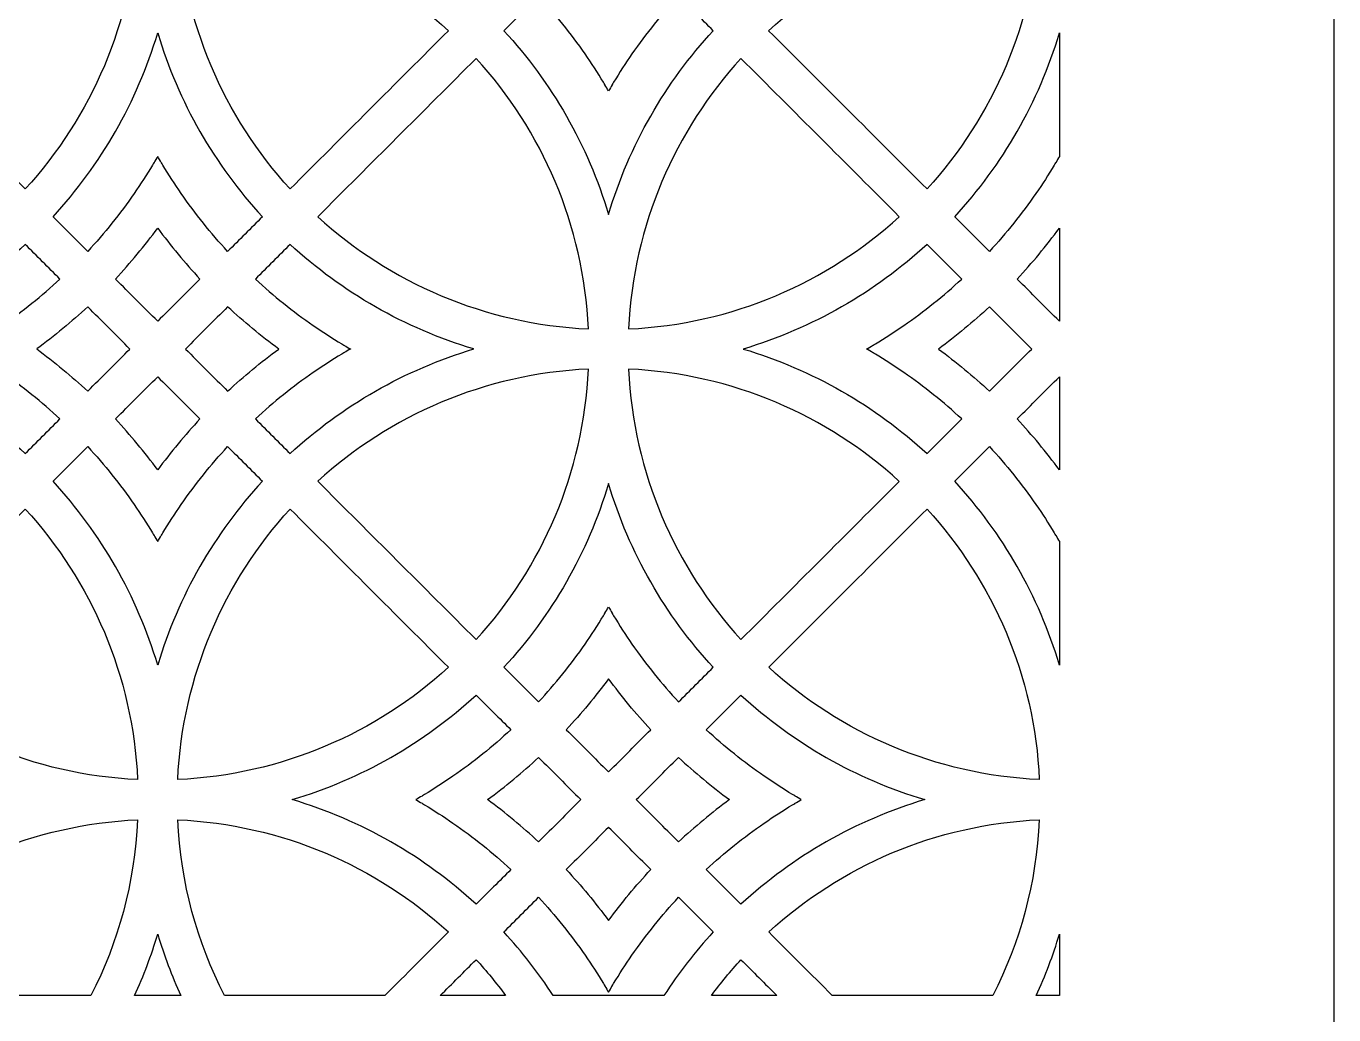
# Model space of a CAD drawing. Header units: centimetres. Extents: x 8 to 12.9, y -9 to 9.
# Drawn here: x 10.173 to 12.902, y -7.035 to -4.971 of the extents above; entities that cross this region are included whole.
import ezdxf

# ---------------------------------------------------------------- set-up
doc = ezdxf.new("R2010")
doc.units = ezdxf.units.CM
doc.header["$MEASUREMENT"] = 0
doc.layers.add('layer 1', color=7, linetype='Continuous')

msp = doc.modelspace()

# ---------------------------------------------------------------- linework, layer by layer
at = {"layer": 'layer 1', "color": 250, "lineweight": 30}
for points, knots in [([(12.90221, 9.00077), (11.26585, 9.00077), (9.62949, 9.00077), (7.99312, 9.00077), (7.99312, 9.00077), (7.99312, 3.53168), (7.99312, -1.93741), (7.99312, -7.4065), (7.99312, -7.4065), (7.99314, -7.4065), (7.99315, -7.4065), (7.99316, -7.4065), (7.99316, -7.4065), (7.99316, -7.93741), (7.99316, -8.46832), (7.99316, -8.99923), (7.99316, -8.99923), (8.18407, -8.99923), (8.37498, -8.99923), (8.56589, -8.99923), (8.56589, -8.99923), (8.56589, -8.91742), (8.56589, -8.8356), (8.56589, -8.75378), (8.56589, -8.75378), (8.76783, -8.75378), (8.96977, -8.75378), (9.17171, -8.75378), (9.17171, -8.75378), (9.17171, -8.5939), (9.17171, -8.43402), (9.17171, -8.27413), (9.17171, -8.27413), (9.25341, -8.27251), (9.33511, -8.27088), (9.4168, -8.26924), (9.4168, -8.26924), (9.43131, -8.31061), (9.45032, -8.34649), (9.48189, -8.37816), (9.48189, -8.37816), (9.5128, -8.40916), (9.54474, -8.42833), (9.58226, -8.43705), (9.58226, -8.43705), (9.63191, -8.4486), (9.68435, -8.44357), (9.72421, -8.4088), (9.72421, -8.4088), (9.76278, -8.37514), (9.78504, -8.32123), (9.79304, -8.2698), (9.79304, -8.2698), (9.81586, -8.27211), (9.83527, -8.27158), (9.85358, -8.26896), (9.85358, -8.26896), (9.94495, -8.25588), (9.9881, -8.19807), (9.99582, -8.11089), (9.99582, -8.11089), (9.99771, -8.08953), (9.9962, -8.06844), (9.98941, -8.04988), (9.98941, -8.04988), (9.99085, -8.05023), (9.99229, -8.05059), (9.99372, -8.05095), (9.99372, -8.05095), (10.02596, -8.0621), (10.0582, -8.07324), (10.09045, -8.08439), (10.09045, -8.08439), (10.10979, -8.28195), (10.26235, -8.43577), (10.44769, -8.43577), (10.44769, -8.43577), (10.63302, -8.43577), (10.78558, -8.28195), (10.80493, -8.08439), (10.80493, -8.08439), (10.83717, -8.07324), (10.86941, -8.0621), (10.90165, -8.05095), (10.90165, -8.05095), (10.90309, -8.05059), (10.90452, -8.05023), (10.90596, -8.04988), (10.90596, -8.04988), (10.89917, -8.06844), (10.89767, -8.08953), (10.89956, -8.11089), (10.89956, -8.11089), (10.90727, -8.19807), (10.95043, -8.25588), (11.04179, -8.26896), (11.04179, -8.26896), (11.0601, -8.27158), (11.07952, -8.27211), (11.10234, -8.2698), (11.10234, -8.2698), (11.11033, -8.32123), (11.13259, -8.37514), (11.17117, -8.4088), (11.17117, -8.4088), (11.21102, -8.44357), (11.26346, -8.4486), (11.31312, -8.43705), (11.31312, -8.43705), (11.35063, -8.42833), (11.38257, -8.40916), (11.41348, -8.37816), (11.41348, -8.37816), (11.44506, -8.34649), (11.46406, -8.31061), (11.47857, -8.26924), (11.47857, -8.26924), (11.56027, -8.27088), (11.64196, -8.27251), (11.72366, -8.27413), (11.72366, -8.27413), (11.72366, -8.43402), (11.72366, -8.5939), (11.72366, -8.75378), (11.72366, -8.75378), (11.9256, -8.75378), (12.12754, -8.75378), (12.32948, -8.75378), (12.32948, -8.75378), (12.32948, -8.8356), (12.32948, -8.91742), (12.32948, -8.99923), (12.32948, -8.99923), (12.52039, -8.99923), (12.7113, -8.99923), (12.90221, -8.99923), (12.90221, -8.99923), (12.90221, -8.46832), (12.90221, -7.93741), (12.90221, -7.4065), (12.90221, -7.4065), (12.90221, -1.93741), (12.90221, 3.53168), (12.90221, 9.00077)], [0, 0, 0, 0, 0.027027, 0.027027, 0.027027, 0.027027, 0.0540541, 0.0540541, 0.0540541, 0.0540541, 0.0810811, 0.0810811, 0.0810811, 0.0810811, 0.1081081, 0.1081081, 0.1081081, 0.1081081, 0.1351351, 0.1351351, 0.1351351, 0.1351351, 0.1621622, 0.1621622, 0.1621622, 0.1621622, 0.1891892, 0.1891892, 0.1891892, 0.1891892, 0.2162162, 0.2162162, 0.2162162, 0.2162162, 0.2432432, 0.2432432, 0.2432432, 0.2432432, 0.2702703, 0.2702703, 0.2702703, 0.2702703, 0.2972973, 0.2972973, 0.2972973, 0.2972973, 0.3243243, 0.3243243, 0.3243243, 0.3243243, 0.3513514, 0.3513514, 0.3513514, 0.3513514, 0.3783784, 0.3783784, 0.3783784, 0.3783784, 0.4054054, 0.4054054, 0.4054054, 0.4054054, 0.4324324, 0.4324324, 0.4324324, 0.4324324, 0.4594595, 0.4594595, 0.4594595, 0.4594595, 0.4864865, 0.4864865, 0.4864865, 0.4864865, 0.5135135, 0.5135135, 0.5135135, 0.5135135, 0.5405405, 0.5405405, 0.5405405, 0.5405405, 0.5675676, 0.5675676, 0.5675676, 0.5675676, 0.5945946, 0.5945946, 0.5945946, 0.5945946, 0.6216216, 0.6216216, 0.6216216, 0.6216216, 0.6486486, 0.6486486, 0.6486486, 0.6486486, 0.6756757, 0.6756757, 0.6756757, 0.6756757, 0.7027027, 0.7027027, 0.7027027, 0.7027027, 0.7297297, 0.7297297, 0.7297297, 0.7297297, 0.7567568, 0.7567568, 0.7567568, 0.7567568, 0.7837838, 0.7837838, 0.7837838, 0.7837838, 0.8108108, 0.8108108, 0.8108108, 0.8108108, 0.8378378, 0.8378378, 0.8378378, 0.8378378, 0.8648649, 0.8648649, 0.8648649, 0.8648649, 0.8918919, 0.8918919, 0.8918919, 0.8918919, 0.9189189, 0.9189189, 0.9189189, 0.9189189, 0.9459459, 0.9459459, 0.9459459, 0.9459459, 1, 1, 1, 1]), ([(9.84092, -4.98009), (9.95108, -5.09024), (10.06122, -5.20039), (10.17137, -5.31054), (10.17137, -5.31054), (10.30876, -5.16014), (10.3958, -4.96296), (10.40576, -4.74569), (10.40576, -4.74569), (10.1885, -4.75567), (9.99133, -4.84269), (9.84092, -4.98009)], [0, 0, 0, 0, 0.25, 0.25, 0.25, 0.25, 0.5, 0.5, 0.5, 0.5, 1, 1, 1, 1]), ([(10.72397, -5.31053), (10.83413, -5.20039), (10.94427, -5.09024), (11.05442, -4.98009), (11.05442, -4.98009), (10.90402, -4.84271), (10.70685, -4.75567), (10.48959, -4.7457), (10.48959, -4.7457), (10.49955, -4.96295), (10.58659, -5.16014), (10.72397, -5.31053)], [0, 0, 0, 0, 0.25, 0.25, 0.25, 0.25, 0.5, 0.5, 0.5, 0.5, 1, 1, 1, 1]), ([(11.72273, -4.98008), (11.83288, -5.09023), (11.94303, -5.20038), (12.05317, -5.31053), (12.05317, -5.31053), (12.19055, -5.16013), (12.27758, -4.96295), (12.28754, -4.7457), (12.28754, -4.7457), (12.0703, -4.75567), (11.87313, -4.84271), (11.72273, -4.98008)], [0, 0, 0, 0, 0.25, 0.25, 0.25, 0.25, 0.5, 0.5, 0.5, 0.5, 1, 1, 1, 1]), ([(11.5346, -4.90767), (11.55875, -4.9318), (11.58288, -4.95594), (11.60702, -4.98008), (11.60702, -4.98008), (11.50737, -5.08833), (11.43171, -5.21903), (11.38855, -5.36374), (11.38855, -5.36374), (11.34539, -5.21905), (11.26975, -5.08835), (11.17011, -4.98012), (11.17011, -4.98012), (11.19425, -4.95596), (11.2184, -4.93182), (11.24256, -4.90767), (11.24256, -4.90767), (11.27769, -4.94555), (11.31015, -4.98595), (11.33964, -5.02856), (11.33964, -5.02856), (11.33965, -5.02856), (11.33966, -5.02856), (11.33967, -5.02856), (11.33967, -5.02856), (11.33967, -5.02856), (11.33967, -5.02856), (11.33967, -5.02856), (11.33967, -5.02856), (11.33966, -5.02858), (11.33965, -5.0286), (11.33964, -5.02862), (11.33964, -5.02862), (11.35302, -5.04794), (11.36581, -5.06769), (11.37795, -5.08789), (11.37795, -5.08789), (11.37889, -5.08946), (11.37983, -5.09104), (11.38076, -5.09261), (11.38076, -5.09261), (11.38086, -5.09276), (11.38095, -5.09291), (11.38103, -5.09306), (11.38103, -5.09306), (11.38357, -5.09735), (11.3861, -5.10166), (11.38859, -5.106), (11.38859, -5.106), (11.39107, -5.10167), (11.39358, -5.09735), (11.39613, -5.09306), (11.39613, -5.09306), (11.39622, -5.09291), (11.3963, -5.09276), (11.3964, -5.09261), (11.3964, -5.09261), (11.39733, -5.09104), (11.39827, -5.08946), (11.39922, -5.08789), (11.39922, -5.08789), (11.41135, -5.06769), (11.42414, -5.04794), (11.43752, -5.02862), (11.43752, -5.02862), (11.43751, -5.0286), (11.4375, -5.02858), (11.43748, -5.02856), (11.43748, -5.02856), (11.43748, -5.02856), (11.43748, -5.02856), (11.4375, -5.02856), (11.4375, -5.02856), (11.4375, -5.02856), (11.43751, -5.02856), (11.43752, -5.02856), (11.43752, -5.02856), (11.46701, -4.98595), (11.49947, -4.94555), (11.5346, -4.90767)], [0, 0, 0, 0, 0.047619, 0.047619, 0.047619, 0.047619, 0.0952381, 0.0952381, 0.0952381, 0.0952381, 0.1428571, 0.1428571, 0.1428571, 0.1428571, 0.1904762, 0.1904762, 0.1904762, 0.1904762, 0.2380952, 0.2380952, 0.2380952, 0.2380952, 0.2857143, 0.2857143, 0.2857143, 0.2857143, 0.3333333, 0.3333333, 0.3333333, 0.3333333, 0.3809524, 0.3809524, 0.3809524, 0.3809524, 0.4285714, 0.4285714, 0.4285714, 0.4285714, 0.4761905, 0.4761905, 0.4761905, 0.4761905, 0.5238095, 0.5238095, 0.5238095, 0.5238095, 0.5714286, 0.5714286, 0.5714286, 0.5714286, 0.6190476, 0.6190476, 0.6190476, 0.6190476, 0.6666667, 0.6666667, 0.6666667, 0.6666667, 0.7142857, 0.7142857, 0.7142857, 0.7142857, 0.7619048, 0.7619048, 0.7619048, 0.7619048, 0.8095238, 0.8095238, 0.8095238, 0.8095238, 0.8571429, 0.8571429, 0.8571429, 0.8571429, 0.9047619, 0.9047619, 0.9047619, 0.9047619, 1, 1, 1, 1]), ([(10.22925, -5.36842), (10.25338, -5.39254), (10.27751, -5.41667), (10.30164, -5.44081), (10.30164, -5.44081), (10.33677, -5.40293), (10.36923, -5.36254), (10.39872, -5.31994), (10.39872, -5.31994), (10.39873, -5.31993), (10.39874, -5.31993), (10.39876, -5.31993), (10.39876, -5.31993), (10.39874, -5.31991), (10.39873, -5.31989), (10.39872, -5.31988), (10.39872, -5.31988), (10.4121, -5.30055), (10.42489, -5.2808), (10.43703, -5.2606), (10.43703, -5.2606), (10.43797, -5.25903), (10.43891, -5.25746), (10.43984, -5.25588), (10.43984, -5.25588), (10.43994, -5.25573), (10.44003, -5.25558), (10.44011, -5.25545), (10.44011, -5.25545), (10.44266, -5.25114), (10.44518, -5.24683), (10.44767, -5.2425), (10.44767, -5.2425), (10.44767, -5.2425), (10.44767, -5.2425), (10.44767, -5.2425), (10.44767, -5.2425), (10.44767, -5.2425), (10.44767, -5.2425), (10.44767, -5.2425), (10.44767, -5.2425), (10.44767, -5.2425), (10.44767, -5.2425), (10.44767, -5.2425), (10.44767, -5.2425), (10.44767, -5.2425), (10.44767, -5.2425), (10.44767, -5.2425), (10.44767, -5.2425), (10.44767, -5.2425), (10.44767, -5.2425), (10.44768, -5.2425), (10.44768, -5.2425), (10.44768, -5.2425), (10.44768, -5.2425), (10.44768, -5.2425), (10.44768, -5.2425), (10.45016, -5.24683), (10.45268, -5.25114), (10.45523, -5.25545), (10.45523, -5.25545), (10.45532, -5.25558), (10.4554, -5.25573), (10.45549, -5.25588), (10.45549, -5.25588), (10.45642, -5.25746), (10.45737, -5.25903), (10.45831, -5.2606), (10.45831, -5.2606), (10.47045, -5.2808), (10.48324, -5.30056), (10.49662, -5.31988), (10.49662, -5.31988), (10.49661, -5.31989), (10.4966, -5.31991), (10.49659, -5.31993), (10.49659, -5.31993), (10.4966, -5.31993), (10.49662, -5.31993), (10.49662, -5.31993), (10.49662, -5.31993), (10.52611, -5.36253), (10.55858, -5.40292), (10.59371, -5.4408), (10.59371, -5.4408), (10.61784, -5.41667), (10.64196, -5.39254), (10.6661, -5.36841), (10.6661, -5.36841), (10.56647, -5.26017), (10.49084, -5.12949), (10.44767, -4.98483), (10.44767, -4.98483), (10.4045, -5.1295), (10.32888, -5.26018), (10.22925, -5.36842)], [0, 0, 0, 0, 0.04, 0.04, 0.04, 0.04, 0.08, 0.08, 0.08, 0.08, 0.12, 0.12, 0.12, 0.12, 0.16, 0.16, 0.16, 0.16, 0.2, 0.2, 0.2, 0.2, 0.24, 0.24, 0.24, 0.24, 0.28, 0.28, 0.28, 0.28, 0.32, 0.32, 0.32, 0.32, 0.36, 0.36, 0.36, 0.36, 0.4, 0.4, 0.4, 0.4, 0.44, 0.44, 0.44, 0.44, 0.48, 0.48, 0.48, 0.48, 0.52, 0.52, 0.52, 0.52, 0.56, 0.56, 0.56, 0.56, 0.6, 0.6, 0.6, 0.6, 0.64, 0.64, 0.64, 0.64, 0.68, 0.68, 0.68, 0.68, 0.72, 0.72, 0.72, 0.72, 0.76, 0.76, 0.76, 0.76, 0.8, 0.8, 0.8, 0.8, 0.84, 0.84, 0.84, 0.84, 0.88, 0.88, 0.88, 0.88, 0.92, 0.92, 0.92, 0.92, 1, 1, 1, 1]), ([(12.32949, -5.2425), (12.32949, -5.15661), (12.32949, -5.07073), (12.32949, -4.98484), (12.32949, -4.98484), (12.28632, -5.12951), (12.21067, -5.26016), (12.11105, -5.3684), (12.11105, -5.3684), (12.13519, -5.39254), (12.15932, -5.41666), (12.18345, -5.4408), (12.18345, -5.4408), (12.21858, -5.40292), (12.25104, -5.36254), (12.28054, -5.31994), (12.28054, -5.31994), (12.28054, -5.31994), (12.28056, -5.31994), (12.28057, -5.31994), (12.28057, -5.31994), (12.28056, -5.31991), (12.28055, -5.31989), (12.28054, -5.31988), (12.28054, -5.31988), (12.29391, -5.30055), (12.30671, -5.2808), (12.31884, -5.2606), (12.31884, -5.2606), (12.31979, -5.25903), (12.32073, -5.25746), (12.32166, -5.25588), (12.32166, -5.25588), (12.32176, -5.25573), (12.32184, -5.25558), (12.32194, -5.25545), (12.32194, -5.25545), (12.32448, -5.25114), (12.327, -5.24683), (12.32948, -5.2425), (12.32948, -5.2425), (12.32948, -5.2425), (12.32948, -5.2425), (12.32948, -5.2425), (12.32948, -5.2425), (12.32948, -5.2425), (12.32949, -5.2425), (12.32949, -5.2425)], [0, 0, 0, 0, 0.0769231, 0.0769231, 0.0769231, 0.0769231, 0.1538462, 0.1538462, 0.1538462, 0.1538462, 0.2307692, 0.2307692, 0.2307692, 0.2307692, 0.3076923, 0.3076923, 0.3076923, 0.3076923, 0.3846154, 0.3846154, 0.3846154, 0.3846154, 0.4615385, 0.4615385, 0.4615385, 0.4615385, 0.5384615, 0.5384615, 0.5384615, 0.5384615, 0.6153846, 0.6153846, 0.6153846, 0.6153846, 0.6923077, 0.6923077, 0.6923077, 0.6923077, 0.7692308, 0.7692308, 0.7692308, 0.7692308, 0.8461538, 0.8461538, 0.8461538, 0.8461538, 1, 1, 1, 1]), ([(10.78183, -5.3684), (10.89198, -5.25824), (11.00213, -5.14809), (11.11227, -5.03794), (11.11227, -5.03794), (11.24966, -5.18834), (11.3367, -5.38552), (11.34667, -5.60278), (11.34667, -5.60278), (11.12941, -5.59281), (10.93223, -5.50578), (10.78183, -5.3684)], [0, 0, 0, 0, 0.25, 0.25, 0.25, 0.25, 0.5, 0.5, 0.5, 0.5, 1, 1, 1, 1]), ([(11.66488, -5.03794), (11.77503, -5.14809), (11.88517, -5.25823), (11.99532, -5.36839), (11.99532, -5.36839), (11.84493, -5.50575), (11.64775, -5.59278), (11.4305, -5.60274), (11.4305, -5.60274), (11.44047, -5.3855), (11.52749, -5.18833), (11.66488, -5.03794)], [0, 0, 0, 0, 0.25, 0.25, 0.25, 0.25, 0.5, 0.5, 0.5, 0.5, 1, 1, 1, 1]), ([(10.35949, -5.49865), (10.38888, -5.52805), (10.41828, -5.55745), (10.44767, -5.58684), (10.44767, -5.58684), (10.47707, -5.55745), (10.50647, -5.52805), (10.53586, -5.49865), (10.53586, -5.49865), (10.50443, -5.46495), (10.47497, -5.42939), (10.44767, -5.39215), (10.44767, -5.39215), (10.42037, -5.42939), (10.39092, -5.46495), (10.35949, -5.49865)], [0, 0, 0, 0, 0.2, 0.2, 0.2, 0.2, 0.4, 0.4, 0.4, 0.4, 0.6, 0.6, 0.6, 0.6, 1, 1, 1, 1]), ([(12.32949, -5.58683), (12.32949, -5.52194), (12.32949, -5.45705), (12.32949, -5.39215), (12.32949, -5.39215), (12.30218, -5.4294), (12.27273, -5.46495), (12.2413, -5.49865), (12.2413, -5.49865), (12.27069, -5.52805), (12.30009, -5.55745), (12.32949, -5.58683)], [0, 0, 0, 0, 0.25, 0.25, 0.25, 0.25, 0.5, 0.5, 0.5, 0.5, 1, 1, 1, 1]), ([(10.17139, -5.42627), (10.19553, -5.4504), (10.21965, -5.47453), (10.24378, -5.49866), (10.24378, -5.49866), (10.2059, -5.53379), (10.16551, -5.56626), (10.12291, -5.59574), (10.12291, -5.59574), (10.12291, -5.59575), (10.12291, -5.59577), (10.12291, -5.59578), (10.12291, -5.59578), (10.1229, -5.59577), (10.12287, -5.59575), (10.12285, -5.59574), (10.12285, -5.59574), (10.10354, -5.60912), (10.08377, -5.62191), (10.06357, -5.63405), (10.06357, -5.63405), (10.06202, -5.635), (10.06044, -5.63594), (10.05886, -5.63687), (10.05886, -5.63687), (10.05871, -5.63696), (10.05856, -5.63704), (10.05842, -5.63714), (10.05842, -5.63714), (10.05411, -5.63968), (10.0498, -5.64219), (10.04547, -5.64468), (10.04547, -5.64468), (10.04547, -5.64468), (10.04548, -5.64469), (10.04548, -5.64469), (10.04548, -5.64469), (10.04548, -5.64469), (10.04547, -5.64469), (10.04547, -5.64469), (10.04547, -5.64469), (10.04547, -5.64469), (10.04548, -5.64469), (10.04548, -5.64469), (10.04548, -5.64469), (10.04548, -5.6447), (10.04547, -5.6447), (10.04547, -5.6447), (10.04547, -5.6447), (10.04547, -5.6447), (10.04547, -5.6447), (10.04548, -5.6447), (10.04548, -5.6447), (10.04547, -5.6447), (10.04547, -5.6447), (10.04547, -5.6447), (10.04547, -5.6447), (10.0498, -5.64719), (10.05411, -5.6497), (10.05842, -5.65225), (10.05842, -5.65225), (10.05856, -5.65234), (10.05871, -5.65243), (10.05887, -5.65252), (10.05887, -5.65252), (10.06044, -5.65345), (10.06202, -5.65439), (10.06357, -5.65533), (10.06357, -5.65533), (10.08377, -5.66748), (10.10354, -5.68027), (10.12285, -5.69364), (10.12285, -5.69364), (10.12287, -5.69363), (10.1229, -5.69363), (10.12291, -5.69361), (10.12291, -5.69361), (10.12291, -5.69363), (10.12291, -5.69363), (10.12291, -5.69365), (10.12291, -5.69365), (10.16551, -5.72313), (10.2059, -5.7556), (10.24378, -5.79073), (10.24378, -5.79073), (10.21965, -5.81486), (10.19552, -5.83899), (10.17139, -5.86311), (10.17139, -5.86311), (10.06315, -5.7635), (9.93247, -5.68786), (9.78781, -5.6447), (9.78781, -5.6447), (9.93247, -5.60153), (10.06315, -5.52591), (10.17139, -5.42627)], [0, 0, 0, 0, 0.04, 0.04, 0.04, 0.04, 0.08, 0.08, 0.08, 0.08, 0.12, 0.12, 0.12, 0.12, 0.16, 0.16, 0.16, 0.16, 0.2, 0.2, 0.2, 0.2, 0.24, 0.24, 0.24, 0.24, 0.28, 0.28, 0.28, 0.28, 0.32, 0.32, 0.32, 0.32, 0.36, 0.36, 0.36, 0.36, 0.4, 0.4, 0.4, 0.4, 0.44, 0.44, 0.44, 0.44, 0.48, 0.48, 0.48, 0.48, 0.52, 0.52, 0.52, 0.52, 0.56, 0.56, 0.56, 0.56, 0.6, 0.6, 0.6, 0.6, 0.64, 0.64, 0.64, 0.64, 0.68, 0.68, 0.68, 0.68, 0.72, 0.72, 0.72, 0.72, 0.76, 0.76, 0.76, 0.76, 0.8, 0.8, 0.8, 0.8, 0.84, 0.84, 0.84, 0.84, 0.88, 0.88, 0.88, 0.88, 0.92, 0.92, 0.92, 0.92, 1, 1, 1, 1]), ([(10.72394, -5.86311), (10.69981, -5.83898), (10.67569, -5.81485), (10.65156, -5.79073), (10.65156, -5.79073), (10.68944, -5.7556), (10.72983, -5.72313), (10.77244, -5.69365), (10.77244, -5.69365), (10.77244, -5.69363), (10.77244, -5.69363), (10.77244, -5.69361), (10.77244, -5.69361), (10.77245, -5.69363), (10.77247, -5.69363), (10.77249, -5.69365), (10.77249, -5.69365), (10.79181, -5.68027), (10.81156, -5.66748), (10.83176, -5.65534), (10.83176, -5.65534), (10.83333, -5.65439), (10.83491, -5.65345), (10.83648, -5.65252), (10.83648, -5.65252), (10.83663, -5.65243), (10.83678, -5.65234), (10.83693, -5.65225), (10.83693, -5.65225), (10.84122, -5.6497), (10.84554, -5.64719), (10.84987, -5.6447), (10.84987, -5.6447), (10.84987, -5.6447), (10.84987, -5.6447), (10.84987, -5.6447), (10.84987, -5.6447), (10.84987, -5.6447), (10.84987, -5.6447), (10.84987, -5.6447), (10.84987, -5.6447), (10.84987, -5.6447), (10.84987, -5.6447), (10.84987, -5.6447), (10.84987, -5.6447), (10.84987, -5.64469), (10.84987, -5.64469), (10.84987, -5.64469), (10.84987, -5.64469), (10.84987, -5.64469), (10.84987, -5.64469), (10.84987, -5.64469), (10.84987, -5.64469), (10.84987, -5.64469), (10.84987, -5.64469), (10.84987, -5.64469), (10.84987, -5.64469), (10.84553, -5.6422), (10.84123, -5.63968), (10.83693, -5.63714), (10.83693, -5.63714), (10.83678, -5.63704), (10.83663, -5.63696), (10.83648, -5.63687), (10.83648, -5.63687), (10.83491, -5.63594), (10.83333, -5.635), (10.83176, -5.63405), (10.83176, -5.63405), (10.81156, -5.62191), (10.79181, -5.60913), (10.77249, -5.59574), (10.77249, -5.59574), (10.77247, -5.59575), (10.77245, -5.59577), (10.77244, -5.59578), (10.77244, -5.59578), (10.77244, -5.59577), (10.77244, -5.59575), (10.77244, -5.59574), (10.77244, -5.59574), (10.72983, -5.56626), (10.68944, -5.53379), (10.65156, -5.49865), (10.65156, -5.49865), (10.67569, -5.47453), (10.69983, -5.4504), (10.72395, -5.42627), (10.72395, -5.42627), (10.83219, -5.5259), (10.96288, -5.60153), (11.10754, -5.64469), (11.10754, -5.64469), (10.96286, -5.68786), (10.83219, -5.76349), (10.72394, -5.86311)], [0, 0, 0, 0, 0.04, 0.04, 0.04, 0.04, 0.08, 0.08, 0.08, 0.08, 0.12, 0.12, 0.12, 0.12, 0.16, 0.16, 0.16, 0.16, 0.2, 0.2, 0.2, 0.2, 0.24, 0.24, 0.24, 0.24, 0.28, 0.28, 0.28, 0.28, 0.32, 0.32, 0.32, 0.32, 0.36, 0.36, 0.36, 0.36, 0.4, 0.4, 0.4, 0.4, 0.44, 0.44, 0.44, 0.44, 0.48, 0.48, 0.48, 0.48, 0.52, 0.52, 0.52, 0.52, 0.56, 0.56, 0.56, 0.56, 0.6, 0.6, 0.6, 0.6, 0.64, 0.64, 0.64, 0.64, 0.68, 0.68, 0.68, 0.68, 0.72, 0.72, 0.72, 0.72, 0.76, 0.76, 0.76, 0.76, 0.8, 0.8, 0.8, 0.8, 0.84, 0.84, 0.84, 0.84, 0.88, 0.88, 0.88, 0.88, 0.92, 0.92, 0.92, 0.92, 1, 1, 1, 1]), ([(12.12559, -5.79073), (12.10146, -5.81486), (12.07733, -5.83899), (12.0532, -5.86313), (12.0532, -5.86313), (11.94494, -5.76351), (11.81428, -5.68786), (11.66962, -5.6447), (11.66962, -5.6447), (11.81428, -5.60153), (11.94494, -5.52588), (12.0532, -5.42626), (12.0532, -5.42626), (12.07733, -5.45039), (12.10146, -5.47453), (12.12559, -5.49866), (12.12559, -5.49866), (12.08772, -5.53379), (12.04733, -5.56626), (12.00472, -5.59574), (12.00472, -5.59574), (12.00472, -5.59575), (12.00472, -5.59577), (12.00472, -5.59578), (12.00472, -5.59578), (12.00471, -5.59577), (12.00469, -5.59575), (12.00468, -5.59574), (12.00468, -5.59574), (11.98535, -5.60913), (11.96559, -5.62191), (11.9454, -5.63405), (11.9454, -5.63405), (11.94383, -5.635), (11.94226, -5.63594), (11.94068, -5.63687), (11.94068, -5.63687), (11.94053, -5.63696), (11.94038, -5.63704), (11.94023, -5.63714), (11.94023, -5.63714), (11.93594, -5.63968), (11.93163, -5.6422), (11.92729, -5.64468), (11.92729, -5.64468), (11.9273, -5.64468), (11.9273, -5.64468), (11.9273, -5.64468), (11.9273, -5.64468), (11.9273, -5.64469), (11.9273, -5.64469), (11.9273, -5.64469), (11.9273, -5.64469), (11.9273, -5.64469), (11.9273, -5.64469), (11.9273, -5.6447), (11.9273, -5.6447), (11.9273, -5.6447), (11.9273, -5.6447), (11.9273, -5.6447), (11.9273, -5.6447), (11.9273, -5.6447), (11.9273, -5.6447), (11.9273, -5.6447), (11.9273, -5.6447), (11.9273, -5.6447), (11.9273, -5.6447), (11.9273, -5.6447), (11.9273, -5.6447), (11.93163, -5.64719), (11.93594, -5.6497), (11.94023, -5.65225), (11.94023, -5.65225), (11.94038, -5.65234), (11.94053, -5.65243), (11.94068, -5.65252), (11.94068, -5.65252), (11.94226, -5.65345), (11.94383, -5.65439), (11.9454, -5.65534), (11.9454, -5.65534), (11.96559, -5.66748), (11.98535, -5.68027), (12.00468, -5.69364), (12.00468, -5.69364), (12.00469, -5.69363), (12.00471, -5.69361), (12.00472, -5.69361), (12.00472, -5.69361), (12.00472, -5.69363), (12.00472, -5.69363), (12.00472, -5.69365), (12.00472, -5.69365), (12.04734, -5.72313), (12.08772, -5.7556), (12.12559, -5.79073)], [0, 0, 0, 0, 0.04, 0.04, 0.04, 0.04, 0.08, 0.08, 0.08, 0.08, 0.12, 0.12, 0.12, 0.12, 0.16, 0.16, 0.16, 0.16, 0.2, 0.2, 0.2, 0.2, 0.24, 0.24, 0.24, 0.24, 0.28, 0.28, 0.28, 0.28, 0.32, 0.32, 0.32, 0.32, 0.36, 0.36, 0.36, 0.36, 0.4, 0.4, 0.4, 0.4, 0.44, 0.44, 0.44, 0.44, 0.48, 0.48, 0.48, 0.48, 0.52, 0.52, 0.52, 0.52, 0.56, 0.56, 0.56, 0.56, 0.6, 0.6, 0.6, 0.6, 0.64, 0.64, 0.64, 0.64, 0.68, 0.68, 0.68, 0.68, 0.72, 0.72, 0.72, 0.72, 0.76, 0.76, 0.76, 0.76, 0.8, 0.8, 0.8, 0.8, 0.84, 0.84, 0.84, 0.84, 0.88, 0.88, 0.88, 0.88, 0.92, 0.92, 0.92, 0.92, 1, 1, 1, 1]), ([(10.30164, -5.5565), (10.33103, -5.5859), (10.36042, -5.6153), (10.38982, -5.6447), (10.38982, -5.6447), (10.36042, -5.67409), (10.33103, -5.70348), (10.30163, -5.73288), (10.30163, -5.73288), (10.26793, -5.70145), (10.23237, -5.672), (10.19512, -5.64469), (10.19512, -5.64469), (10.23237, -5.6174), (10.26793, -5.58793), (10.30164, -5.5565)], [0, 0, 0, 0, 0.2, 0.2, 0.2, 0.2, 0.4, 0.4, 0.4, 0.4, 0.6, 0.6, 0.6, 0.6, 1, 1, 1, 1]), ([(10.59371, -5.73288), (10.56432, -5.70348), (10.53492, -5.67409), (10.50552, -5.6447), (10.50552, -5.6447), (10.53492, -5.6153), (10.56432, -5.5859), (10.59371, -5.5565), (10.59371, -5.5565), (10.62741, -5.58793), (10.66298, -5.6174), (10.70022, -5.6447), (10.70022, -5.6447), (10.66298, -5.672), (10.62741, -5.70145), (10.59371, -5.73288)], [0, 0, 0, 0, 0.2, 0.2, 0.2, 0.2, 0.4, 0.4, 0.4, 0.4, 0.6, 0.6, 0.6, 0.6, 1, 1, 1, 1]), ([(12.18345, -5.5565), (12.21284, -5.5859), (12.24223, -5.6153), (12.27163, -5.6447), (12.27163, -5.6447), (12.24223, -5.67409), (12.21284, -5.70349), (12.18345, -5.73288), (12.18345, -5.73288), (12.14975, -5.70145), (12.11418, -5.672), (12.07694, -5.6447), (12.07694, -5.6447), (12.11418, -5.6174), (12.14975, -5.58793), (12.18345, -5.5565)], [0, 0, 0, 0, 0.2, 0.2, 0.2, 0.2, 0.4, 0.4, 0.4, 0.4, 0.6, 0.6, 0.6, 0.6, 1, 1, 1, 1]), ([(10.53586, -5.79073), (10.50647, -5.76133), (10.47707, -5.73194), (10.44767, -5.70255), (10.44767, -5.70255), (10.41828, -5.73194), (10.38888, -5.76133), (10.35949, -5.79073), (10.35949, -5.79073), (10.39092, -5.82444), (10.42038, -5.86), (10.44767, -5.89724), (10.44767, -5.89724), (10.47497, -5.85999), (10.50443, -5.82444), (10.53586, -5.79073)], [0, 0, 0, 0, 0.2, 0.2, 0.2, 0.2, 0.4, 0.4, 0.4, 0.4, 0.6, 0.6, 0.6, 0.6, 1, 1, 1, 1]), ([(11.11227, -6.25145), (11.00213, -6.1413), (10.89198, -6.03114), (10.78183, -5.92099), (10.78183, -5.92099), (10.93223, -5.78361), (11.12941, -5.69658), (11.34667, -5.6866), (11.34667, -5.6866), (11.3367, -5.90386), (11.24966, -6.10104), (11.11227, -6.25145)], [0, 0, 0, 0, 0.25, 0.25, 0.25, 0.25, 0.5, 0.5, 0.5, 0.5, 1, 1, 1, 1]), ([(11.99532, -5.92101), (11.88517, -6.03115), (11.77503, -6.1413), (11.66489, -6.25145), (11.66489, -6.25145), (11.5275, -6.10106), (11.44047, -5.90389), (11.4305, -5.68664), (11.4305, -5.68664), (11.64775, -5.69661), (11.84493, -5.78363), (11.99532, -5.92101)], [0, 0, 0, 0, 0.25, 0.25, 0.25, 0.25, 0.5, 0.5, 0.5, 0.5, 1, 1, 1, 1]), ([(12.32949, -5.89723), (12.32949, -5.83234), (12.32949, -5.76745), (12.32949, -5.70256), (12.32949, -5.70256), (12.30009, -5.73195), (12.27069, -5.76134), (12.2413, -5.79073), (12.2413, -5.79073), (12.27273, -5.82444), (12.30218, -5.85999), (12.32949, -5.89723)], [0, 0, 0, 0, 0.25, 0.25, 0.25, 0.25, 0.5, 0.5, 0.5, 0.5, 1, 1, 1, 1]), ([(10.66609, -5.92097), (10.64196, -5.89684), (10.61784, -5.87272), (10.5937, -5.84858), (10.5937, -5.84858), (10.55858, -5.88646), (10.52611, -5.92685), (10.49662, -5.96946), (10.49662, -5.96946), (10.49662, -5.96946), (10.4966, -5.96946), (10.49658, -5.96946), (10.49658, -5.96946), (10.4966, -5.96948), (10.49662, -5.9695), (10.49662, -5.96951), (10.49662, -5.96951), (10.48324, -5.98883), (10.47045, -6.00859), (10.45831, -6.02879), (10.45831, -6.02879), (10.45737, -6.03035), (10.45642, -6.03192), (10.4555, -6.0335), (10.4555, -6.0335), (10.4554, -6.03365), (10.45532, -6.0338), (10.45523, -6.03395), (10.45523, -6.03395), (10.45268, -6.03824), (10.45017, -6.04255), (10.44768, -6.04689), (10.44768, -6.04689), (10.44768, -6.04689), (10.44768, -6.04689), (10.44768, -6.04688), (10.44768, -6.04688), (10.44767, -6.04689), (10.44767, -6.04689), (10.44767, -6.04689), (10.44767, -6.04689), (10.44767, -6.04689), (10.44767, -6.04688), (10.44767, -6.04688), (10.44767, -6.04688), (10.44767, -6.04688), (10.44767, -6.04689), (10.44767, -6.04689), (10.44767, -6.04689), (10.44767, -6.04689), (10.44767, -6.04689), (10.44767, -6.04689), (10.44767, -6.04689), (10.44767, -6.04689), (10.44767, -6.04689), (10.44767, -6.04689), (10.44767, -6.04689), (10.44518, -6.04255), (10.44266, -6.03824), (10.44012, -6.03395), (10.44012, -6.03395), (10.44003, -6.0338), (10.43994, -6.03365), (10.43986, -6.0335), (10.43986, -6.0335), (10.43891, -6.03192), (10.43797, -6.03035), (10.43703, -6.02879), (10.43703, -6.02879), (10.42489, -6.00859), (10.4121, -5.98883), (10.39872, -5.96951), (10.39872, -5.96951), (10.39873, -5.9695), (10.39874, -5.96948), (10.39876, -5.96946), (10.39876, -5.96946), (10.39874, -5.96946), (10.39873, -5.96946), (10.39872, -5.96946), (10.39872, -5.96946), (10.36923, -5.92686), (10.33677, -5.88647), (10.30164, -5.84859), (10.30164, -5.84859), (10.2775, -5.87272), (10.25338, -5.89684), (10.22925, -5.92098), (10.22925, -5.92098), (10.32888, -6.02922), (10.4045, -6.15989), (10.44767, -6.30456), (10.44767, -6.30456), (10.49084, -6.15989), (10.56647, -6.02922), (10.66609, -5.92097)], [0, 0, 0, 0, 0.04, 0.04, 0.04, 0.04, 0.08, 0.08, 0.08, 0.08, 0.12, 0.12, 0.12, 0.12, 0.16, 0.16, 0.16, 0.16, 0.2, 0.2, 0.2, 0.2, 0.24, 0.24, 0.24, 0.24, 0.28, 0.28, 0.28, 0.28, 0.32, 0.32, 0.32, 0.32, 0.36, 0.36, 0.36, 0.36, 0.4, 0.4, 0.4, 0.4, 0.44, 0.44, 0.44, 0.44, 0.48, 0.48, 0.48, 0.48, 0.52, 0.52, 0.52, 0.52, 0.56, 0.56, 0.56, 0.56, 0.6, 0.6, 0.6, 0.6, 0.64, 0.64, 0.64, 0.64, 0.68, 0.68, 0.68, 0.68, 0.72, 0.72, 0.72, 0.72, 0.76, 0.76, 0.76, 0.76, 0.8, 0.8, 0.8, 0.8, 0.84, 0.84, 0.84, 0.84, 0.88, 0.88, 0.88, 0.88, 0.92, 0.92, 0.92, 0.92, 1, 1, 1, 1]), ([(12.32949, -6.30455), (12.32949, -6.21866), (12.32949, -6.13278), (12.32949, -6.0469), (12.32949, -6.0469), (12.327, -6.04257), (12.32448, -6.03824), (12.32194, -6.03395), (12.32194, -6.03395), (12.32185, -6.0338), (12.32176, -6.03365), (12.32167, -6.0335), (12.32167, -6.0335), (12.32073, -6.03193), (12.3198, -6.03036), (12.31886, -6.02879), (12.31886, -6.02879), (12.30671, -6.00859), (12.29392, -5.98883), (12.28054, -5.96951), (12.28054, -5.96951), (12.28055, -5.9695), (12.28057, -5.96948), (12.28058, -5.96946), (12.28058, -5.96946), (12.28056, -5.96946), (12.28055, -5.96946), (12.28054, -5.96946), (12.28054, -5.96946), (12.25106, -5.92686), (12.21858, -5.88647), (12.18345, -5.84859), (12.18345, -5.84859), (12.15932, -5.87272), (12.13519, -5.89685), (12.11106, -5.92098), (12.11106, -5.92098), (12.21067, -6.02923), (12.28632, -6.15988), (12.32949, -6.30455)], [0, 0, 0, 0, 0.0909091, 0.0909091, 0.0909091, 0.0909091, 0.1818182, 0.1818182, 0.1818182, 0.1818182, 0.2727273, 0.2727273, 0.2727273, 0.2727273, 0.3636364, 0.3636364, 0.3636364, 0.3636364, 0.4545455, 0.4545455, 0.4545455, 0.4545455, 0.5454545, 0.5454545, 0.5454545, 0.5454545, 0.6363636, 0.6363636, 0.6363636, 0.6363636, 0.7272727, 0.7272727, 0.7272727, 0.7272727, 0.8181818, 0.8181818, 0.8181818, 0.8181818, 1, 1, 1, 1]), ([(11.24256, -6.38172), (11.2184, -6.35757), (11.19425, -6.33342), (11.17011, -6.30928), (11.17011, -6.30928), (11.26975, -6.20103), (11.34539, -6.07034), (11.38855, -5.92565), (11.38855, -5.92565), (11.43172, -6.07036), (11.50738, -6.20104), (11.60703, -6.3093), (11.60703, -6.3093), (11.58289, -6.33344), (11.55876, -6.35758), (11.53461, -6.38172), (11.53461, -6.38172), (11.49947, -6.34384), (11.46701, -6.30344), (11.43752, -6.26083), (11.43752, -6.26083), (11.43751, -6.26083), (11.4375, -6.26083), (11.4375, -6.26083), (11.4375, -6.26083), (11.4375, -6.26083), (11.43748, -6.26083), (11.43748, -6.26082), (11.43748, -6.26082), (11.4375, -6.26081), (11.43751, -6.26079), (11.43752, -6.26077), (11.43752, -6.26077), (11.42414, -6.24145), (11.41135, -6.2217), (11.39922, -6.2015), (11.39922, -6.2015), (11.39827, -6.19993), (11.39733, -6.19835), (11.3964, -6.19678), (11.3964, -6.19678), (11.3963, -6.19663), (11.39622, -6.19648), (11.39613, -6.19634), (11.39613, -6.19634), (11.39358, -6.19204), (11.39107, -6.18772), (11.38859, -6.18339), (11.38859, -6.18339), (11.3861, -6.18773), (11.38357, -6.19204), (11.38103, -6.19633), (11.38103, -6.19633), (11.38095, -6.19648), (11.38086, -6.19663), (11.38076, -6.19678), (11.38076, -6.19678), (11.37983, -6.19836), (11.37889, -6.19993), (11.37795, -6.2015), (11.37795, -6.2015), (11.36581, -6.2217), (11.35302, -6.24145), (11.33964, -6.26077), (11.33964, -6.26077), (11.33965, -6.26079), (11.33966, -6.26081), (11.33967, -6.26083), (11.33967, -6.26083), (11.33967, -6.26083), (11.33967, -6.26083), (11.33967, -6.26083), (11.33967, -6.26083), (11.33966, -6.26083), (11.33965, -6.26083), (11.33964, -6.26083), (11.33964, -6.26083), (11.31015, -6.30344), (11.27769, -6.34383), (11.24256, -6.38172)], [0, 0, 0, 0, 0.047619, 0.047619, 0.047619, 0.047619, 0.0952381, 0.0952381, 0.0952381, 0.0952381, 0.1428571, 0.1428571, 0.1428571, 0.1428571, 0.1904762, 0.1904762, 0.1904762, 0.1904762, 0.2380952, 0.2380952, 0.2380952, 0.2380952, 0.2857143, 0.2857143, 0.2857143, 0.2857143, 0.3333333, 0.3333333, 0.3333333, 0.3333333, 0.3809524, 0.3809524, 0.3809524, 0.3809524, 0.4285714, 0.4285714, 0.4285714, 0.4285714, 0.4761905, 0.4761905, 0.4761905, 0.4761905, 0.5238095, 0.5238095, 0.5238095, 0.5238095, 0.5714286, 0.5714286, 0.5714286, 0.5714286, 0.6190476, 0.6190476, 0.6190476, 0.6190476, 0.6666667, 0.6666667, 0.6666667, 0.6666667, 0.7142857, 0.7142857, 0.7142857, 0.7142857, 0.7619048, 0.7619048, 0.7619048, 0.7619048, 0.8095238, 0.8095238, 0.8095238, 0.8095238, 0.8571429, 0.8571429, 0.8571429, 0.8571429, 0.9047619, 0.9047619, 0.9047619, 0.9047619, 1, 1, 1, 1]), ([(10.17136, -5.97885), (10.06121, -6.089), (9.95106, -6.19915), (9.84092, -6.3093), (9.84092, -6.3093), (9.99131, -6.4467), (10.1885, -6.53372), (10.40576, -6.54369), (10.40576, -6.54369), (10.3958, -6.32643), (10.30876, -6.12925), (10.17136, -5.97885)], [0, 0, 0, 0, 0.25, 0.25, 0.25, 0.25, 0.5, 0.5, 0.5, 0.5, 1, 1, 1, 1]), ([(11.05442, -6.3093), (10.94427, -6.19915), (10.83413, -6.089), (10.72397, -5.97885), (10.72397, -5.97885), (10.58658, -6.12925), (10.49955, -6.32643), (10.48959, -6.5437), (10.48959, -6.5437), (10.70685, -6.53373), (10.90402, -6.4467), (11.05442, -6.3093)], [0, 0, 0, 0, 0.25, 0.25, 0.25, 0.25, 0.5, 0.5, 0.5, 0.5, 1, 1, 1, 1]), ([(12.05317, -5.97886), (11.94304, -6.08901), (11.83289, -6.19916), (11.72274, -6.3093), (11.72274, -6.3093), (11.87314, -6.44669), (12.0703, -6.53371), (12.28754, -6.54369), (12.28754, -6.54369), (12.27758, -6.32644), (12.19055, -6.12927), (12.05317, -5.97886)], [0, 0, 0, 0, 0.25, 0.25, 0.25, 0.25, 0.5, 0.5, 0.5, 0.5, 1, 1, 1, 1]), ([(11.38859, -6.52775), (11.35918, -6.49835), (11.32979, -6.46895), (11.30039, -6.43956), (11.30039, -6.43956), (11.33181, -6.40587), (11.36127, -6.37032), (11.38856, -6.33308), (11.38856, -6.33308), (11.38856, -6.33308), (11.38856, -6.33308), (11.38856, -6.33308), (11.38856, -6.33308), (11.38857, -6.33307), (11.38857, -6.33307), (11.38859, -6.33306), (11.38859, -6.33306), (11.38859, -6.33307), (11.38859, -6.33307), (11.3886, -6.33308), (11.3886, -6.33308), (11.3886, -6.33308), (11.3886, -6.33308), (11.3886, -6.33308), (11.3886, -6.33308), (11.4159, -6.37032), (11.44535, -6.40587), (11.47677, -6.43956), (11.47677, -6.43956), (11.44737, -6.46895), (11.41797, -6.49835), (11.38859, -6.52775)], [0, 0, 0, 0, 0.1111111, 0.1111111, 0.1111111, 0.1111111, 0.2222222, 0.2222222, 0.2222222, 0.2222222, 0.3333333, 0.3333333, 0.3333333, 0.3333333, 0.4444444, 0.4444444, 0.4444444, 0.4444444, 0.5555556, 0.5555556, 0.5555556, 0.5555556, 0.6666667, 0.6666667, 0.6666667, 0.6666667, 0.7777778, 0.7777778, 0.7777778, 0.7777778, 1, 1, 1, 1]), ([(11.18469, -6.43957), (11.16055, -6.41542), (11.1364, -6.39128), (11.11226, -6.36713), (11.11226, -6.36713), (11.004, -6.46678), (10.87332, -6.54241), (10.72863, -6.58558), (10.72863, -6.58558), (10.87334, -6.62875), (11.00402, -6.7044), (11.11227, -6.80406), (11.11227, -6.80406), (11.13641, -6.77992), (11.16055, -6.75578), (11.18469, -6.73164), (11.18469, -6.73164), (11.14682, -6.6965), (11.10642, -6.66404), (11.0638, -6.63454), (11.0638, -6.63454), (11.0638, -6.63453), (11.06382, -6.63453), (11.06382, -6.63451), (11.06382, -6.63451), (11.0638, -6.63451), (11.0638, -6.63451), (11.0638, -6.63451), (11.0638, -6.63451), (11.06379, -6.63452), (11.06377, -6.63453), (11.06375, -6.63454), (11.06375, -6.63454), (11.04443, -6.62117), (11.02467, -6.60838), (11.00447, -6.59623), (11.00447, -6.59623), (11.0029, -6.59529), (11.00134, -6.59435), (10.99976, -6.59342), (10.99976, -6.59342), (10.99961, -6.59333), (10.99946, -6.59325), (10.99931, -6.59316), (10.99931, -6.59316), (10.99501, -6.59061), (10.9907, -6.58809), (10.98637, -6.5856), (10.98637, -6.5856), (10.9907, -6.58312), (10.99501, -6.5806), (10.99931, -6.57806), (10.99931, -6.57806), (10.99945, -6.57796), (10.9996, -6.57788), (10.99975, -6.57779), (10.99975, -6.57779), (11.00134, -6.57686), (11.00291, -6.57591), (11.00447, -6.57497), (11.00447, -6.57497), (11.02468, -6.56283), (11.04443, -6.55003), (11.06375, -6.53667), (11.06375, -6.53667), (11.06376, -6.53667), (11.06379, -6.53668), (11.0638, -6.5367), (11.0638, -6.5367), (11.0638, -6.5367), (11.0638, -6.5367), (11.06382, -6.5367), (11.06382, -6.5367), (11.06382, -6.53668), (11.0638, -6.53667), (11.0638, -6.53667), (11.0638, -6.53667), (11.10642, -6.50718), (11.14682, -6.47471), (11.18469, -6.43957)], [0, 0, 0, 0, 0.047619, 0.047619, 0.047619, 0.047619, 0.0952381, 0.0952381, 0.0952381, 0.0952381, 0.1428571, 0.1428571, 0.1428571, 0.1428571, 0.1904762, 0.1904762, 0.1904762, 0.1904762, 0.2380952, 0.2380952, 0.2380952, 0.2380952, 0.2857143, 0.2857143, 0.2857143, 0.2857143, 0.3333333, 0.3333333, 0.3333333, 0.3333333, 0.3809524, 0.3809524, 0.3809524, 0.3809524, 0.4285714, 0.4285714, 0.4285714, 0.4285714, 0.4761905, 0.4761905, 0.4761905, 0.4761905, 0.5238095, 0.5238095, 0.5238095, 0.5238095, 0.5714286, 0.5714286, 0.5714286, 0.5714286, 0.6190476, 0.6190476, 0.6190476, 0.6190476, 0.6666667, 0.6666667, 0.6666667, 0.6666667, 0.7142857, 0.7142857, 0.7142857, 0.7142857, 0.7619048, 0.7619048, 0.7619048, 0.7619048, 0.8095238, 0.8095238, 0.8095238, 0.8095238, 0.8571429, 0.8571429, 0.8571429, 0.8571429, 0.9047619, 0.9047619, 0.9047619, 0.9047619, 1, 1, 1, 1]), ([(11.59247, -6.73164), (11.61662, -6.75579), (11.64076, -6.77994), (11.66491, -6.80408), (11.66491, -6.80408), (11.77317, -6.70444), (11.90385, -6.6288), (12.04854, -6.58563), (12.04854, -6.58563), (11.90383, -6.54247), (11.77315, -6.46681), (11.66489, -6.36715), (11.66489, -6.36715), (11.64074, -6.39129), (11.61661, -6.41543), (11.59247, -6.43957), (11.59247, -6.43957), (11.63035, -6.47471), (11.67074, -6.50718), (11.71335, -6.53667), (11.71335, -6.53667), (11.71335, -6.53667), (11.71335, -6.53668), (11.71335, -6.5367), (11.71335, -6.5367), (11.71335, -6.5367), (11.71335, -6.5367), (11.71337, -6.5367), (11.71337, -6.5367), (11.71338, -6.5367), (11.71339, -6.53667), (11.71341, -6.53667), (11.71341, -6.53667), (11.73273, -6.55003), (11.75249, -6.56283), (11.77269, -6.57498), (11.77269, -6.57498), (11.77426, -6.57592), (11.77583, -6.57686), (11.77741, -6.57779), (11.77741, -6.57779), (11.77756, -6.57788), (11.77771, -6.57796), (11.77786, -6.57806), (11.77786, -6.57806), (11.78215, -6.5806), (11.78646, -6.58312), (11.79079, -6.5856), (11.79079, -6.5856), (11.78646, -6.58809), (11.78215, -6.59061), (11.77786, -6.59316), (11.77786, -6.59316), (11.77771, -6.59325), (11.77756, -6.59333), (11.77741, -6.59342), (11.77741, -6.59342), (11.77583, -6.59435), (11.77426, -6.59529), (11.77269, -6.59623), (11.77269, -6.59623), (11.75249, -6.60838), (11.73273, -6.62117), (11.71341, -6.63454), (11.71341, -6.63454), (11.71339, -6.63453), (11.71338, -6.63453), (11.71337, -6.63451), (11.71337, -6.63451), (11.71335, -6.63451), (11.71335, -6.63452), (11.71335, -6.63452), (11.71335, -6.63452), (11.71335, -6.63453), (11.71335, -6.63453), (11.71335, -6.63454), (11.71335, -6.63454), (11.67074, -6.66404), (11.63035, -6.6965), (11.59247, -6.73164)], [0, 0, 0, 0, 0.047619, 0.047619, 0.047619, 0.047619, 0.0952381, 0.0952381, 0.0952381, 0.0952381, 0.1428571, 0.1428571, 0.1428571, 0.1428571, 0.1904762, 0.1904762, 0.1904762, 0.1904762, 0.2380952, 0.2380952, 0.2380952, 0.2380952, 0.2857143, 0.2857143, 0.2857143, 0.2857143, 0.3333333, 0.3333333, 0.3333333, 0.3333333, 0.3809524, 0.3809524, 0.3809524, 0.3809524, 0.4285714, 0.4285714, 0.4285714, 0.4285714, 0.4761905, 0.4761905, 0.4761905, 0.4761905, 0.5238095, 0.5238095, 0.5238095, 0.5238095, 0.5714286, 0.5714286, 0.5714286, 0.5714286, 0.6190476, 0.6190476, 0.6190476, 0.6190476, 0.6666667, 0.6666667, 0.6666667, 0.6666667, 0.7142857, 0.7142857, 0.7142857, 0.7142857, 0.7619048, 0.7619048, 0.7619048, 0.7619048, 0.8095238, 0.8095238, 0.8095238, 0.8095238, 0.8571429, 0.8571429, 0.8571429, 0.8571429, 0.9047619, 0.9047619, 0.9047619, 0.9047619, 1, 1, 1, 1]), ([(11.33072, -6.5856), (11.30133, -6.55621), (11.27193, -6.52681), (11.24254, -6.49742), (11.24254, -6.49742), (11.20885, -6.52884), (11.1733, -6.55829), (11.13607, -6.58558), (11.13607, -6.58558), (11.13606, -6.58558), (11.13606, -6.58558), (11.13606, -6.58558), (11.13606, -6.58558), (11.13605, -6.58559), (11.13604, -6.5856), (11.13603, -6.5856), (11.13603, -6.5856), (11.13604, -6.58561), (11.13605, -6.58562), (11.13606, -6.58563), (11.13606, -6.58563), (11.13606, -6.58563), (11.13606, -6.58563), (11.13607, -6.58563), (11.13607, -6.58563), (11.1733, -6.61293), (11.20885, -6.64237), (11.24254, -6.67379), (11.24254, -6.67379), (11.27193, -6.64439), (11.30133, -6.61501), (11.33072, -6.5856)], [0, 0, 0, 0, 0.1111111, 0.1111111, 0.1111111, 0.1111111, 0.2222222, 0.2222222, 0.2222222, 0.2222222, 0.3333333, 0.3333333, 0.3333333, 0.3333333, 0.4444444, 0.4444444, 0.4444444, 0.4444444, 0.5555556, 0.5555556, 0.5555556, 0.5555556, 0.6666667, 0.6666667, 0.6666667, 0.6666667, 0.7777778, 0.7777778, 0.7777778, 0.7777778, 1, 1, 1, 1]), ([(11.44644, -6.58561), (11.47583, -6.61501), (11.50523, -6.64441), (11.53463, -6.67379), (11.53463, -6.67379), (11.56831, -6.64237), (11.60387, -6.61293), (11.6411, -6.58563), (11.6411, -6.58563), (11.6411, -6.58563), (11.6411, -6.58563), (11.64111, -6.58563), (11.64111, -6.58563), (11.64112, -6.58562), (11.64112, -6.58561), (11.64114, -6.5856), (11.64114, -6.5856), (11.64112, -6.5856), (11.64112, -6.58559), (11.6411, -6.58558), (11.6411, -6.58558), (11.6411, -6.58558), (11.6411, -6.58558), (11.6411, -6.58558), (11.6411, -6.58558), (11.60387, -6.55829), (11.56831, -6.52884), (11.53463, -6.49742), (11.53463, -6.49742), (11.50523, -6.52682), (11.47583, -6.55621), (11.44644, -6.58561)], [0, 0, 0, 0, 0.1111111, 0.1111111, 0.1111111, 0.1111111, 0.2222222, 0.2222222, 0.2222222, 0.2222222, 0.3333333, 0.3333333, 0.3333333, 0.3333333, 0.4444444, 0.4444444, 0.4444444, 0.4444444, 0.5555556, 0.5555556, 0.5555556, 0.5555556, 0.6666667, 0.6666667, 0.6666667, 0.6666667, 0.7777778, 0.7777778, 0.7777778, 0.7777778, 1, 1, 1, 1]), ([(9.9737, -6.99469), (10.08531, -6.99469), (10.1969, -6.99469), (10.3085, -6.99469), (10.3085, -6.99469), (10.36529, -6.88365), (10.39968, -6.75928), (10.40573, -6.62752), (10.40573, -6.62752), (10.18847, -6.63749), (9.99131, -6.72452), (9.84092, -6.86191), (9.84092, -6.86191), (9.88518, -6.90616), (9.92943, -6.95042), (9.9737, -6.99469)], [0, 0, 0, 0, 0.2, 0.2, 0.2, 0.2, 0.4, 0.4, 0.4, 0.4, 0.6, 0.6, 0.6, 0.6, 1, 1, 1, 1]), ([(10.58684, -6.99469), (10.69845, -6.99469), (10.81004, -6.99469), (10.92164, -6.99469), (10.92164, -6.99469), (10.9659, -6.95042), (11.01016, -6.90616), (11.05442, -6.86191), (11.05442, -6.86191), (10.90403, -6.72453), (10.70687, -6.6375), (10.48962, -6.62752), (10.48962, -6.62752), (10.49567, -6.75928), (10.53006, -6.88365), (10.58684, -6.99469)], [0, 0, 0, 0, 0.2, 0.2, 0.2, 0.2, 0.4, 0.4, 0.4, 0.4, 0.6, 0.6, 0.6, 0.6, 1, 1, 1, 1]), ([(11.85552, -6.99469), (11.96713, -6.99469), (12.07875, -6.99469), (12.19036, -6.99469), (12.19036, -6.99469), (12.24714, -6.88365), (12.28154, -6.75928), (12.28758, -6.62752), (12.28758, -6.62752), (12.07032, -6.63748), (11.87315, -6.72452), (11.72274, -6.86191), (11.72274, -6.86191), (11.767, -6.90617), (11.81126, -6.95042), (11.85552, -6.99469)], [0, 0, 0, 0, 0.2, 0.2, 0.2, 0.2, 0.4, 0.4, 0.4, 0.4, 0.6, 0.6, 0.6, 0.6, 1, 1, 1, 1]), ([(11.38859, -6.64346), (11.41797, -6.67286), (11.44737, -6.70226), (11.47677, -6.73165), (11.47677, -6.73165), (11.44535, -6.76535), (11.4159, -6.80089), (11.3886, -6.83812), (11.3886, -6.83812), (11.3886, -6.83813), (11.3886, -6.83813), (11.3886, -6.83813), (11.3886, -6.83813), (11.38859, -6.83813), (11.38859, -6.83814), (11.38859, -6.83816), (11.38859, -6.83816), (11.38857, -6.83814), (11.38857, -6.83813), (11.38856, -6.83813), (11.38856, -6.83813), (11.38856, -6.83813), (11.38856, -6.83813), (11.38856, -6.83812), (11.38856, -6.83812), (11.36127, -6.80089), (11.33181, -6.76535), (11.3004, -6.73165), (11.3004, -6.73165), (11.32979, -6.70226), (11.35918, -6.67286), (11.38859, -6.64346)], [0, 0, 0, 0, 0.1111111, 0.1111111, 0.1111111, 0.1111111, 0.2222222, 0.2222222, 0.2222222, 0.2222222, 0.3333333, 0.3333333, 0.3333333, 0.3333333, 0.4444444, 0.4444444, 0.4444444, 0.4444444, 0.5555556, 0.5555556, 0.5555556, 0.5555556, 0.6666667, 0.6666667, 0.6666667, 0.6666667, 0.7777778, 0.7777778, 0.7777778, 0.7777778, 1, 1, 1, 1]), ([(11.27294, -6.99469), (11.35005, -6.99469), (11.42716, -6.99469), (11.50427, -6.99469), (11.50427, -6.99469), (11.53476, -6.9475), (11.56916, -6.90309), (11.60706, -6.86193), (11.60706, -6.86193), (11.58291, -6.83779), (11.55877, -6.81365), (11.53461, -6.78949), (11.53461, -6.78949), (11.49947, -6.82738), (11.46701, -6.86777), (11.43752, -6.91038), (11.43752, -6.91038), (11.43751, -6.91038), (11.4375, -6.91038), (11.4375, -6.91038), (11.4375, -6.91038), (11.4375, -6.91038), (11.4375, -6.91038), (11.4375, -6.91038), (11.4375, -6.91038), (11.4375, -6.9104), (11.43751, -6.91042), (11.43752, -6.91043), (11.43752, -6.91043), (11.42414, -6.92976), (11.41135, -6.94952), (11.39922, -6.96972), (11.39922, -6.96972), (11.39827, -6.97128), (11.39733, -6.97285), (11.3964, -6.97443), (11.3964, -6.97443), (11.3963, -6.97458), (11.39622, -6.97473), (11.39613, -6.97488), (11.39613, -6.97488), (11.39358, -6.97917), (11.39107, -6.98348), (11.38859, -6.98782), (11.38859, -6.98782), (11.3861, -6.98348), (11.38357, -6.97917), (11.38103, -6.97488), (11.38103, -6.97488), (11.38095, -6.97473), (11.38086, -6.97458), (11.38076, -6.97443), (11.38076, -6.97443), (11.37983, -6.97285), (11.37889, -6.97128), (11.37795, -6.96972), (11.37795, -6.96972), (11.36581, -6.94952), (11.35302, -6.92976), (11.33964, -6.91043), (11.33964, -6.91043), (11.33965, -6.91042), (11.33966, -6.9104), (11.33967, -6.91038), (11.33967, -6.91038), (11.33967, -6.91038), (11.33967, -6.91038), (11.33967, -6.91038), (11.33967, -6.91038), (11.33966, -6.91038), (11.33965, -6.91038), (11.33964, -6.91038), (11.33964, -6.91038), (11.31015, -6.86777), (11.27769, -6.82737), (11.24256, -6.78949), (11.24256, -6.78949), (11.21841, -6.81364), (11.19427, -6.83777), (11.17014, -6.86191), (11.17014, -6.86191), (11.20803, -6.90308), (11.24245, -6.94749), (11.27294, -6.99469)], [0, 0, 0, 0, 0.0454545, 0.0454545, 0.0454545, 0.0454545, 0.0909091, 0.0909091, 0.0909091, 0.0909091, 0.1363636, 0.1363636, 0.1363636, 0.1363636, 0.1818182, 0.1818182, 0.1818182, 0.1818182, 0.2272727, 0.2272727, 0.2272727, 0.2272727, 0.2727273, 0.2727273, 0.2727273, 0.2727273, 0.3181818, 0.3181818, 0.3181818, 0.3181818, 0.3636364, 0.3636364, 0.3636364, 0.3636364, 0.4090909, 0.4090909, 0.4090909, 0.4090909, 0.4545455, 0.4545455, 0.4545455, 0.4545455, 0.5, 0.5, 0.5, 0.5, 0.5454545, 0.5454545, 0.5454545, 0.5454545, 0.5909091, 0.5909091, 0.5909091, 0.5909091, 0.6363636, 0.6363636, 0.6363636, 0.6363636, 0.6818182, 0.6818182, 0.6818182, 0.6818182, 0.7272727, 0.7272727, 0.7272727, 0.7272727, 0.7727273, 0.7727273, 0.7727273, 0.7727273, 0.8181818, 0.8181818, 0.8181818, 0.8181818, 0.8636364, 0.8636364, 0.8636364, 0.8636364, 0.9090909, 0.9090909, 0.9090909, 0.9090909, 1, 1, 1, 1]), ([(10.39943, -6.99469), (10.43159, -6.99469), (10.46376, -6.99469), (10.49592, -6.99469), (10.49592, -6.99469), (10.47699, -6.95346), (10.46081, -6.9107), (10.44767, -6.86665), (10.44767, -6.86665), (10.43453, -6.9107), (10.41836, -6.95346), (10.39943, -6.99469)], [0, 0, 0, 0, 0.25, 0.25, 0.25, 0.25, 0.5, 0.5, 0.5, 0.5, 1, 1, 1, 1]), ([(12.28127, -6.99469), (12.29733, -6.99469), (12.31341, -6.99469), (12.32949, -6.99469), (12.32949, -6.99469), (12.32949, -6.95202), (12.32949, -6.90935), (12.32949, -6.86668), (12.32949, -6.86668), (12.31634, -6.91073), (12.30018, -6.95348), (12.28127, -6.99469)], [0, 0, 0, 0, 0.25, 0.25, 0.25, 0.25, 0.5, 0.5, 0.5, 0.5, 1, 1, 1, 1]), ([(11.03736, -6.99469), (11.08281, -6.99469), (11.12825, -6.99469), (11.17369, -6.99469), (11.17369, -6.99469), (11.15456, -6.96861), (11.13405, -6.9436), (11.11228, -6.91977), (11.11228, -6.91977), (11.08731, -6.94474), (11.06233, -6.96972), (11.03736, -6.99469)], [0, 0, 0, 0, 0.25, 0.25, 0.25, 0.25, 0.5, 0.5, 0.5, 0.5, 1, 1, 1, 1]), ([(11.60348, -6.99469), (11.64892, -6.99469), (11.69436, -6.99469), (11.73981, -6.99469), (11.73981, -6.99469), (11.71484, -6.96972), (11.68986, -6.94474), (11.66489, -6.91977), (11.66489, -6.91977), (11.64312, -6.9436), (11.62261, -6.96861), (11.60348, -6.99469)], [0, 0, 0, 0, 0.25, 0.25, 0.25, 0.25, 0.5, 0.5, 0.5, 0.5, 1, 1, 1, 1])]:
    msp.add_open_spline(points, degree=3, knots=knots, dxfattribs=at)

doc.saveas('drawing.dxf')
